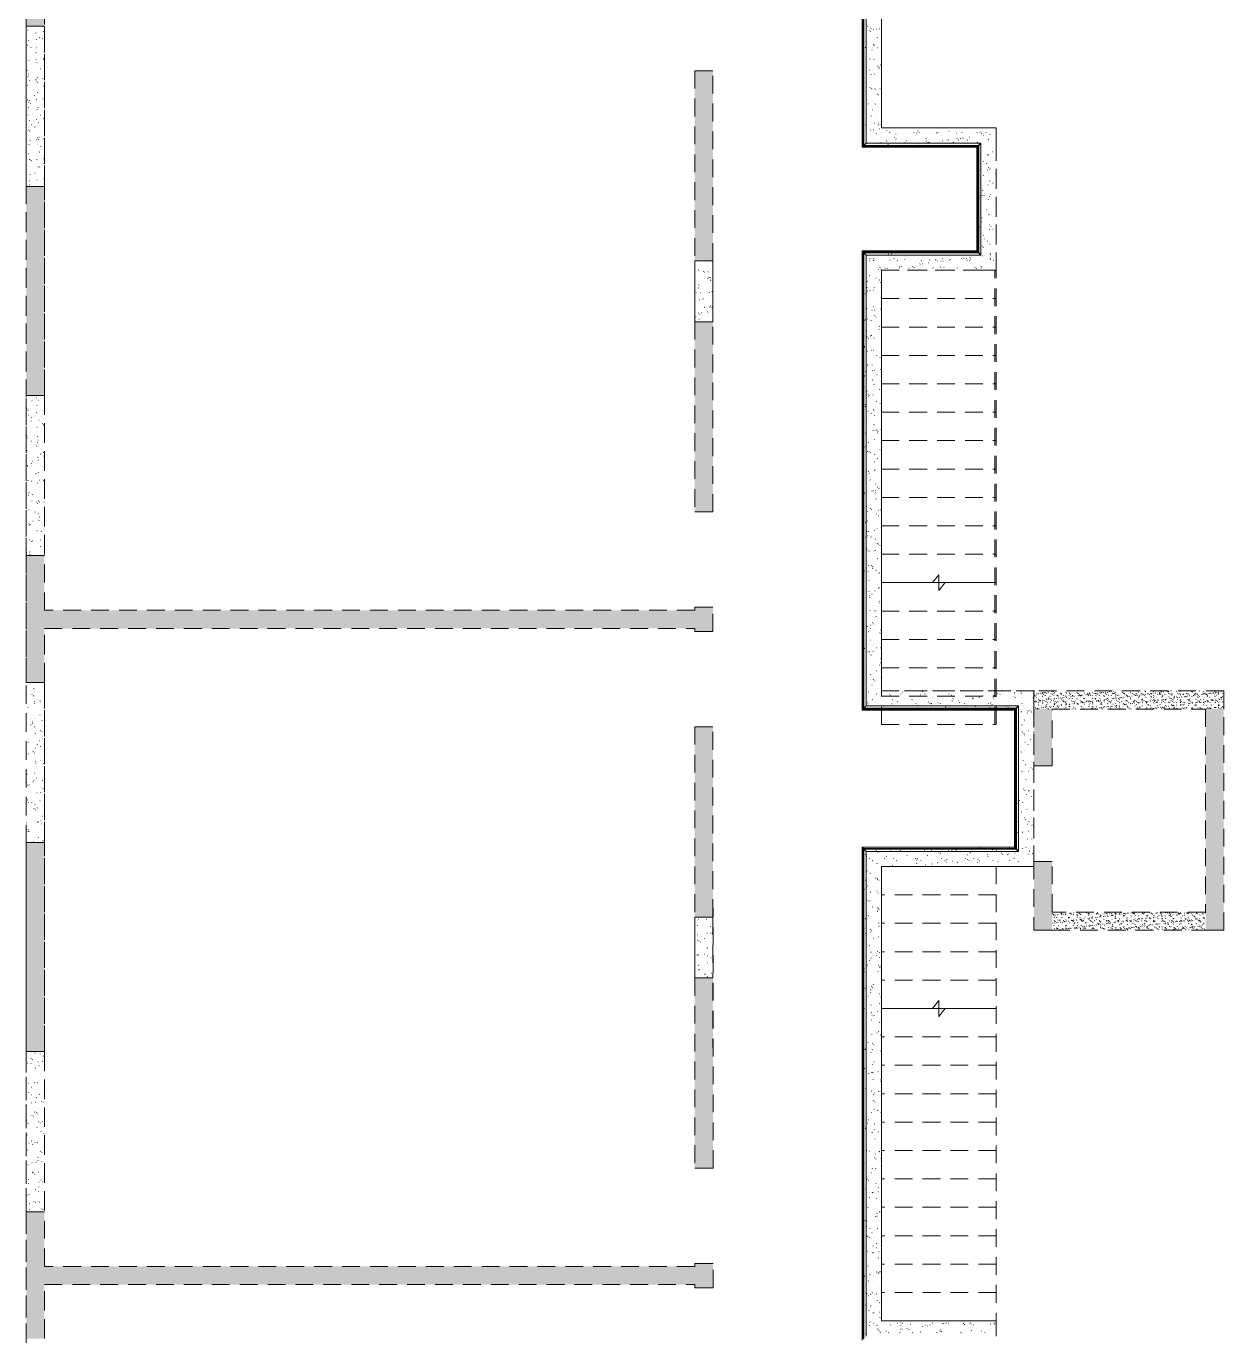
# Model space of a CAD drawing. Header units: metres. Extents: x 399 to 3028, y -427 to 863.
# Drawn here: x 589.57 to 601.38, y -406.39 to -393.47 of the extents above; entities that cross this region are included whole.
import ezdxf

# ---------------------------------------------------------------- set-up
doc = ezdxf.new("R2010")
doc.units = ezdxf.units.M
doc.linetypes.add('Caché', pattern=[0.265, 0.175, -0.09])
doc.linetypes.add('Projeté', pattern=[0.198437, 0.119063, -0.079375])
for name, color, linetype, lineweight in [('A-WALL', 113, 'Continuous', 18), ('A-WALL-PATT', 111, 'Continuous', 18), ('S-STRS', 31, 'Continuous', 18), ('S-STRS-MBND', 31, 'Projeté', 18)]:
    doc.layers.add(name, color=color, linetype=linetype, lineweight=lineweight)
pattern_1 = [(37.5, (117.709333, -43.356), (-0.0020069574, 0.055181266), [0.004, -0.04, 0.004, -0.045, -0.046]), (37.5, (117.709333, -43.356), (-0.0020069574, 0.055181266), [-0.092, 0.004, -0.043]), (7.5, (117.70933, -43.356), (0.0509497245, 0.080337573), [0.004, -0.02, 0.004, -0.035, -0.015]), (7.5, (117.70933, -43.356), (0.0509497245, 0.080337573), [-0.063, 0.004, -0.011]), (327.5, (117.674333, -43.356), (0.0890447396, 0.0001853188), [0.004, -0.011, 0.004, -0.048, -0.067]), (327.5, (117.674333, -43.356), (0.0890447396, 0.0001853188), [-0.066, 0.004, -0.063]), (317.5, (117.67433, -43.356), (0.085935203, 0.025693205), [0.004, -0.003, 0.004, -0.03, -0.039]), (317.5, (117.67433, -43.356), (0.085935203, 0.025693205), [-0.041, 0.004, -0.035])]
pattern_2 = [(37.5, (117.70933, -43.356), (-0.004214223, 0.14676253), [0.003, -0.112, 0.003, -0.126, -0.124]), (37.5, (117.70933, -43.356), (-0.004214223, 0.14676253), [-0.245, 0.003, -0.12]), (7.5, (117.70933, -43.356), (0.135030934, 0.215468436), [0.003, -0.059, 0.003, -0.101, -0.04]), (7.5, (117.70933, -43.356), (0.135030934, 0.215468436), [-0.167, 0.003, -0.037]), (327.5, (117.61533, -43.356), (0.23745264, 0.000494183), [0.003, -0.035, 0.003, -0.134, -0.179]), (327.5, (117.61533, -43.356), (0.23745264, 0.000494183), [-0.175, 0.003, -0.176]), (317.5, (117.61533, -43.356), (0.22924279, 0.06663139), [0.003, -0.016, 0.003, -0.087, -0.103]), (317.5, (117.61533, -43.356), (0.22924279, 0.06663139), [-0.109, 0.003, -0.1])]
pattern_3 = [(37.638, (122.44833, -43.356), (-0.004567696, 0.146751955), [0.003, -0.112, 0.003, -0.126, -0.123]), (37.638, (122.44833, -43.356), (-0.004567696, 0.146751955), [-0.245, 0.003, -0.12]), (7.537, (122.44833, -43.356), (0.1339004, 0.215424424), [0.003, -0.059, 0.003, -0.101, -0.04]), (7.537, (122.44833, -43.356), (0.1339004, 0.215424424), [-0.166, 0.003, -0.036]), (327.371, (122.35533, -43.356), (0.23661097, 0.00049876), [0.003, -0.035, 0.003, -0.133, -0.178]), (327.371, (122.35533, -43.356), (0.23661097, 0.00049876), [-0.175, 0.003, -0.175]), (317.358, (122.35533, -43.356), (0.227936024, 0.06741787), [0.003, -0.016, 0.003, -0.086, -0.103]), (317.358, (122.35533, -43.356), (0.227936024, 0.06741787), [-0.109, 0.003, -0.099])]

msp = doc.modelspace()

# ---------------------------------------------------------------- hatches: boundary and pattern name
at = {"layer": 'A-WALL'}
h = msp.add_hatch(dxfattribs=at)
h.set_pattern_fill('FP_29', color=94, style=0, pattern_type=2)
h.set_pattern_definition(pattern_3)
h.paths.add_polyline_path([(597.813, -394.6674), (597.813, -391.5082), (597.853, -391.5482), (597.853, -394.6274)])
at = {"layer": 'A-WALL', "linetype": 'Caché'}
h = msp.add_hatch(dxfattribs=at)
h.set_pattern_fill('FP_14', color=94, style=0, pattern_type=2)
h.set_pattern_definition(pattern_2)
h.paths.add_polyline_path([(598.003, -394.6274), (597.853, -394.6274), (597.853, -391.6982), (598.003, -391.6982), (598.003, -394.4774)])
h = msp.add_hatch(dxfattribs=at)
h.set_pattern_fill('FP_14', color=94, style=0, pattern_type=2)
h.set_pattern_definition(pattern_2)
h.paths.add_polyline_path([(589.753, -395.0541), (589.573, -395.0541), (589.573, -393.4741), (589.753, -393.4741)])
h = msp.add_hatch(dxfattribs=at)
h.set_pattern_fill('FP_14', color=94, style=0, pattern_type=2)
h.set_pattern_definition(pattern_2)
h.paths.add_polyline_path([(599.1349, -394.4774), (599.1349, -394.6274), (598.9849, -394.6274), (598.003, -394.6274), (598.003, -394.4774)])
at = {"layer": 'A-WALL'}
h = msp.add_hatch(dxfattribs=at)
h.set_pattern_fill('FP_27', color=94, style=0, pattern_type=2)
h.set_pattern_definition([(37.362, (117.70933, -46.849), (-0.004655543, 0.146165406), [0.003, -0.112, 0.003, -0.126, -0.124]), (37.362, (117.70933, -46.849), (-0.004655543, 0.146165406), [-0.245, 0.003, -0.12]), (7.463, (117.70933, -46.849), (0.135299935, 0.21438966), [0.003, -0.059, 0.003, -0.101, -0.04]), (7.463, (117.70933, -46.849), (0.135299935, 0.21438966), [-0.167, 0.003, -0.037]), (327.629, (117.61533, -46.849), (0.236915525, 0.0001842), [0.003, -0.035, 0.003, -0.134, -0.179]), (327.629, (117.61533, -46.849), (0.236915525, 0.0001842), [-0.175, 0.003, -0.175]), (317.642, (117.61533, -46.849), (0.22907695, 0.067199334), [0.003, -0.016, 0.003, -0.086, -0.103]), (317.642, (117.61533, -46.849), (0.22907695, 0.067199334), [-0.109, 0.003, -0.099])])
h.paths.add_polyline_path([(598.9449, -394.6674), (597.813, -394.6674), (597.853, -394.6274), (598.9849, -394.6274)])
h = msp.add_hatch(dxfattribs=at)
h.set_pattern_fill('FP_26', color=94, style=0, pattern_type=2)
h.set_pattern_definition([(37.638, (122.46033, -43.356), (-0.004567696, 0.146751955), [0.003, -0.112, 0.003, -0.126, -0.123]), (37.638, (122.46033, -43.356), (-0.004567696, 0.146751955), [-0.245, 0.003, -0.12]), (7.537, (122.46033, -43.356), (0.1339004, 0.215424424), [0.003, -0.059, 0.003, -0.101, -0.04]), (7.537, (122.46033, -43.356), (0.1339004, 0.215424424), [-0.166, 0.003, -0.036]), (327.371, (122.36633, -43.356), (0.23661097, 0.00049876), [0.003, -0.035, 0.003, -0.133, -0.178]), (327.371, (122.36633, -43.356), (0.23661097, 0.00049876), [-0.175, 0.003, -0.175]), (317.358, (122.36633, -43.356), (0.227936024, 0.06741787), [0.003, -0.016, 0.003, -0.086, -0.103]), (317.358, (122.36633, -43.356), (0.227936024, 0.06741787), [-0.109, 0.003, -0.099])])
h.paths.add_polyline_path([(598.9448, -395.6903), (598.9449, -394.6674), (598.9849, -394.6274), (598.9848, -395.7303)])
at = {"layer": 'A-WALL', "linetype": 'Caché'}
h = msp.add_hatch(dxfattribs=at)
h.set_pattern_fill('FP_14', color=94, style=0, pattern_type=2)
h.set_pattern_definition(pattern_2)
h.paths.add_polyline_path([(599.1348, -395.8804), (598.9848, -395.8803), (598.9848, -395.7303), (598.9849, -394.6274), (599.1349, -394.6274)])
at = {"layer": 'A-WALL'}
h = msp.add_hatch(dxfattribs=at)
h.set_pattern_fill('FP_28', color=94, style=0, pattern_type=2)
h.set_pattern_definition([(37.362, (117.70933, -46.829), (-0.004655543, 0.146165406), [0.003, -0.112, 0.003, -0.126, -0.124]), (37.362, (117.70933, -46.829), (-0.004655543, 0.146165406), [-0.245, 0.003, -0.12]), (7.463, (117.70933, -46.829), (0.135299935, 0.21438966), [0.003, -0.059, 0.003, -0.101, -0.04]), (7.463, (117.70933, -46.829), (0.135299935, 0.21438966), [-0.167, 0.003, -0.037]), (327.629, (117.61533, -46.829), (0.236915525, 0.0001842), [0.003, -0.035, 0.003, -0.134, -0.179]), (327.629, (117.61533, -46.829), (0.236915525, 0.0001842), [-0.175, 0.003, -0.175]), (317.642, (117.61533, -46.829), (0.22907695, 0.067199334), [0.003, -0.016, 0.003, -0.086, -0.103]), (317.642, (117.61533, -46.829), (0.22907695, 0.067199334), [-0.109, 0.003, -0.099])])
h.paths.add_polyline_path([(597.813, -395.6901), (598.9448, -395.6903), (598.9848, -395.7303), (597.853, -395.7302)])
h = msp.add_hatch(dxfattribs=at)
h.set_pattern_fill('FP_29', color=94, style=0, pattern_type=2)
h.set_pattern_definition(pattern_3)
h.paths.add_polyline_path([(597.8131, -400.216), (597.813, -395.6901), (597.853, -395.7302), (597.8531, -400.176)])
at = {"layer": 'A-WALL', "linetype": 'Caché'}
h = msp.add_hatch(dxfattribs=at)
h.set_pattern_fill('FP_14', color=94, style=0, pattern_type=2)
h.set_pattern_definition(pattern_2)
h.paths.add_polyline_path([(596.343, -396.3877), (596.163, -396.3877), (596.163, -395.7877), (596.343, -395.7877)])
h = msp.add_hatch(dxfattribs=at)
h.set_pattern_fill('FP_14', color=94, style=0, pattern_type=2)
h.set_pattern_definition(pattern_2)
h.paths.add_polyline_path([(597.853, -395.8802), (597.853, -395.7302), (598.9848, -395.7303), (598.9848, -395.8803), (598.003, -395.8802)])
h = msp.add_hatch(dxfattribs=at)
h.set_pattern_fill('FP_14', color=94, style=0, pattern_type=2)
h.set_pattern_definition(pattern_2)
h.paths.add_polyline_path([(598.0031, -400.176), (597.8531, -400.176), (597.853, -395.8802), (598.003, -395.8802), (598.0031, -400.026)])
h = msp.add_hatch(dxfattribs=at)
h.set_pattern_fill('FP_14', color=94, style=0, pattern_type=2)
h.set_pattern_definition(pattern_2)
h.paths.add_polyline_path([(589.7531, -398.6941), (589.5731, -398.6941), (589.573, -397.1141), (589.753, -397.1141)])
h = msp.add_hatch(dxfattribs=at)
h.set_pattern_fill('FP_14', color=94, style=0, pattern_type=2)
h.set_pattern_definition(pattern_2)
h.paths.add_polyline_path([(589.7531, -401.5231), (589.5731, -401.5231), (589.5731, -399.9431), (589.7531, -399.9431)])
h = msp.add_hatch(dxfattribs=at)
h.set_pattern_fill('FP_14', color=94, style=0, pattern_type=2)
h.set_pattern_definition(pattern_2)
h.paths.add_polyline_path([(599.5062, -400.026), (599.5062, -400.176), (599.3562, -400.176), (598.0031, -400.176), (598.0031, -400.026)])
at = {"layer": 'A-WALL'}
h = msp.add_hatch(dxfattribs=at)
h.set_pattern_fill('FP_30', color=94, style=0, pattern_type=2)
h.set_pattern_definition([(37.362, (117.70933, -46.904), (-0.004655543, 0.146165406), [0.003, -0.112, 0.003, -0.126, -0.124]), (37.362, (117.70933, -46.904), (-0.004655543, 0.146165406), [-0.245, 0.003, -0.12]), (7.463, (117.70933, -46.904), (0.135299935, 0.21438966), [0.003, -0.059, 0.003, -0.101, -0.04]), (7.463, (117.70933, -46.904), (0.135299935, 0.21438966), [-0.167, 0.003, -0.037]), (327.629, (117.61533, -46.904), (0.236915525, 0.0001842), [0.003, -0.035, 0.003, -0.134, -0.179]), (327.629, (117.61533, -46.904), (0.236915525, 0.0001842), [-0.175, 0.003, -0.175]), (317.642, (117.61533, -46.904), (0.22907695, 0.067199334), [0.003, -0.016, 0.003, -0.086, -0.103]), (317.642, (117.61533, -46.904), (0.22907695, 0.067199334), [-0.109, 0.003, -0.099])])
h.paths.add_polyline_path([(599.3162, -400.216), (597.8131, -400.216), (597.8531, -400.176), (599.3562, -400.176)])
h = msp.add_hatch(dxfattribs=at)
h.set_pattern_fill('FP_37', color=94, style=0, pattern_type=2)
h.set_pattern_definition([(37.638, (122.46333, -43.356), (-0.004567696, 0.146751955), [0.003, -0.112, 0.003, -0.126, -0.123]), (37.638, (122.46333, -43.356), (-0.004567696, 0.146751955), [-0.245, 0.003, -0.12]), (7.537, (122.46333, -43.356), (0.1339004, 0.215424424), [0.003, -0.059, 0.003, -0.101, -0.04]), (7.537, (122.46333, -43.356), (0.1339004, 0.215424424), [-0.166, 0.003, -0.036]), (327.371, (122.37033, -43.356), (0.23661097, 0.00049876), [0.003, -0.035, 0.003, -0.133, -0.178]), (327.371, (122.37033, -43.356), (0.23661097, 0.00049876), [-0.175, 0.003, -0.175]), (317.358, (122.37033, -43.356), (0.227936024, 0.06741787), [0.003, -0.016, 0.003, -0.086, -0.103]), (317.358, (122.37033, -43.356), (0.227936024, 0.06741787), [-0.109, 0.003, -0.099])])
h.paths.add_polyline_path([(599.3163, -401.5691), (599.3162, -400.216), (599.3562, -400.176), (599.3563, -401.6091)])
at = {"layer": 'A-WALL', "linetype": 'Caché'}
h = msp.add_hatch(dxfattribs=at)
h.set_pattern_fill('FP_14', color=94, style=0, pattern_type=2)
h.set_pattern_definition(pattern_2)
h.paths.add_polyline_path([(599.5063, -401.7591), (599.3563, -401.7591), (599.3563, -401.6091), (599.3562, -400.176), (599.5062, -400.176)])
at = {"layer": 'A-WALL'}
h = msp.add_hatch(dxfattribs=at)
h.set_pattern_fill('FP_31', color=94, style=0, pattern_type=2)
h.set_pattern_definition([(37.363, (117.71033, -46.89), (-0.004658094, 0.146165325), [0.003, -0.112, 0.003, -0.126, -0.124]), (37.363, (117.71033, -46.89), (-0.004658094, 0.146165325), [-0.245, 0.003, -0.12]), (7.463, (117.71033, -46.89), (0.135299935, 0.21438966), [0.003, -0.059, 0.003, -0.101, -0.04]), (7.463, (117.71033, -46.89), (0.135299935, 0.21438966), [-0.167, 0.003, -0.037]), (327.629, (117.61733, -46.89), (0.236915525, 0.0001842), [0.003, -0.035, 0.003, -0.134, -0.179]), (327.629, (117.61733, -46.89), (0.236915525, 0.0001842), [-0.175, 0.003, -0.175]), (317.642, (117.61733, -46.89), (0.22907695, 0.067199334), [0.003, -0.016, 0.003, -0.086, -0.103]), (317.642, (117.61733, -46.89), (0.22907695, 0.067199334), [-0.109, 0.003, -0.099])])
h.paths.add_polyline_path([(597.8131, -401.5696), (599.3163, -401.5691), (599.3563, -401.6091), (597.8531, -401.6096)])
h = msp.add_hatch(dxfattribs=at)
h.set_pattern_fill('FP_29', color=94, style=0, pattern_type=2)
h.set_pattern_definition(pattern_3)
h.paths.add_polyline_path([(597.8132, -406.4285), (597.8131, -401.5696), (597.8531, -401.6096), (597.8532, -406.3885)])
at = {"layer": 'A-WALL', "linetype": 'Caché'}
h = msp.add_hatch(dxfattribs=at)
h.set_pattern_fill('FP_14', color=94, style=0, pattern_type=2)
h.set_pattern_definition(pattern_2)
h.paths.add_polyline_path([(597.8531, -401.7596), (597.8531, -401.6096), (599.3563, -401.6091), (599.3563, -401.7591), (598.0031, -401.7596)])
h = msp.add_hatch(dxfattribs=at)
h.set_pattern_fill('FP_14', color=94, style=0, pattern_type=2)
h.set_pattern_definition(pattern_2)
h.paths.add_polyline_path([(598.0032, -406.3885), (597.8532, -406.3885), (597.8531, -401.7596), (598.0031, -401.7596), (598.0032, -406.2385)])
h = msp.add_hatch(dxfattribs=at)
h.set_pattern_fill('FP_14', color=94, style=0, pattern_type=2)
h.set_pattern_definition(pattern_2)
h.paths.add_polyline_path([(596.3431, -402.8573), (596.1631, -402.8573), (596.1631, -402.2573), (596.3431, -402.2573)])
h = msp.add_hatch(dxfattribs=at)
h.set_pattern_fill('FP_14', color=94, style=0, pattern_type=2)
h.set_pattern_definition(pattern_2)
h.paths.add_polyline_path([(589.7532, -405.1631), (589.5732, -405.1631), (589.5731, -403.5831), (589.7531, -403.5831)])
h = msp.add_hatch(dxfattribs=at)
h.set_pattern_fill('FP_14', color=94, style=0, pattern_type=2)
h.set_pattern_definition(pattern_2)
h.paths.add_polyline_path([(599.135, -406.2383), (599.135, -406.3883), (598.985, -406.3883), (598.0032, -406.3885), (598.0032, -406.2385)])
at = {"layer": 'A-WALL-PATT'}
h = msp.add_hatch(dxfattribs=at)
h.set_pattern_fill('FP_13', color=94, style=0, pattern_type=2)
h.set_pattern_definition(pattern_1)
h.paths.add_polyline_path([(596.1634, -418.609), (596.3434, -418.609), (596.3434, -419.1489), (596.1634, -419.1365)])
h.paths.add_polyline_path([(596.1633, -415.7945), (596.3433, -415.7945), (596.3433, -417.669), (596.1633, -417.669)])
h.paths.add_polyline_path([(596.1633, -413.3201), (596.3433, -413.3201), (596.3433, -415.1945), (596.1633, -415.1945)])
h.paths.add_polyline_path([(596.1633, -412.1401), (596.3433, -412.1401), (596.3433, -412.3801), (596.1633, -412.3801), (596.1633, -412.35), (596.1633, -412.17)])
h.paths.add_polyline_path([(596.1632, -409.3256), (596.3432, -409.3256), (596.3432, -411.2001), (596.1632, -411.2001)])
h.paths.add_polyline_path([(596.1632, -406.8511), (596.3432, -406.8511), (596.3432, -408.7256), (596.1632, -408.7256)])
h.paths.add_polyline_path([(596.1632, -405.6711), (596.3432, -405.6711), (596.3432, -405.9111), (596.1632, -405.9111), (596.1632, -405.881), (596.1632, -405.701)])
h.paths.add_polyline_path([(596.1631, -402.8573), (596.3431, -402.8573), (596.3432, -404.7311), (596.1632, -404.7311)])
h.paths.add_polyline_path([(596.1631, -400.3822), (596.3431, -400.3821), (596.3431, -402.2573), (596.1631, -402.2573)])
h.paths.add_polyline_path([(596.1631, -399.2022), (596.3431, -399.2021), (596.3431, -399.4421), (596.1631, -399.4422), (596.1631, -399.4121), (596.1631, -399.2321)])
h.paths.add_polyline_path([(596.163, -396.3877), (596.343, -396.3877), (596.3431, -398.2621), (596.1631, -398.2622)])
h.paths.add_polyline_path([(596.163, -393.9132), (596.343, -393.9132), (596.343, -395.7877), (596.163, -395.7877)])
h.paths.add_polyline_path([(596.163, -392.7332), (596.343, -392.7332), (596.343, -392.9732), (596.163, -392.9732), (596.163, -392.9431), (596.163, -392.7631)])
h.paths.add_polyline_path([(596.1629, -389.9194), (596.3429, -389.9194), (596.343, -391.7932), (596.163, -391.7932)])
h.paths.add_polyline_path([(596.1629, -387.4442), (596.3429, -387.4442), (596.3429, -389.3194), (596.1629, -389.3194)])
h.paths.add_polyline_path([(596.1629, -386.2942), (596.3429, -386.2942), (596.3429, -386.5042), (596.1629, -386.5042), (596.1629, -386.4742)])
h.paths.add_polyline_path([(596.1629, -384.2917), (596.3429, -384.2917), (596.3429, -385.6942), (596.1629, -385.6942)])
h.paths.add_polyline_path([(596.1628, -382.9341), (596.3428, -382.9267), (596.3428, -383.3517), (596.1628, -383.3517)])
h = msp.add_hatch(dxfattribs=at)
h.set_pattern_fill('FP_13', color=94, style=0, pattern_type=2)
h.set_pattern_definition(pattern_1)
h.paths.add_polyline_path([(589.7528, -383.7708), (589.5728, -383.7708), (589.5728, -383.2062), (589.7528, -383.1987)])
h.paths.add_polyline_path([(589.7529, -387.0052), (589.5729, -387.0052), (589.5729, -385.3508), (589.7529, -385.3508), (589.7529, -386.2943), (589.7529, -386.4743)])
h.paths.add_polyline_path([(589.7529, -390.6452), (589.5729, -390.6452), (589.5729, -388.5852), (589.7529, -388.5852)])
h.paths.add_polyline_path([(589.753, -393.4741), (589.573, -393.4741), (589.573, -392.2252), (589.753, -392.2252), (589.753, -392.7632), (589.753, -392.9432)])
h.paths.add_polyline_path([(589.753, -397.1141), (589.573, -397.1141), (589.573, -395.0541), (589.753, -395.0541)])
h.paths.add_polyline_path([(589.7531, -399.9431), (589.5731, -399.9431), (589.5731, -398.6941), (589.7531, -398.6941), (589.7531, -399.2322), (589.7531, -399.4122)])
h.paths.add_polyline_path([(589.7531, -403.5831), (589.5731, -403.5831), (589.5731, -401.5231), (589.7531, -401.5231)])
h.paths.add_polyline_path([(589.7532, -406.412), (589.5732, -406.412), (589.5732, -405.1631), (589.7532, -405.1631), (589.7532, -405.7011), (589.7532, -405.8811)])
h.paths.add_polyline_path([(589.7532, -410.052), (589.5732, -410.052), (589.5732, -407.992), (589.7532, -407.992)])
h.paths.add_polyline_path([(589.7533, -412.881), (589.5733, -412.881), (589.5733, -411.632), (589.7533, -411.632), (589.7533, -412.1701), (589.7533, -412.3501)])
h.paths.add_polyline_path([(589.7533, -416.521), (589.5733, -416.521), (589.5733, -414.461), (589.7533, -414.461)])
h.paths.add_polyline_path([(589.7534, -418.8738), (589.5734, -418.8614), (589.5734, -418.101), (589.7534, -418.101), (589.7534, -418.6934)])
h = msp.add_hatch(dxfattribs=at)
h.set_pattern_fill('FP_13', color=94, style=0, pattern_type=2)
h.set_pattern_definition(pattern_1)
h.paths.add_polyline_path([(596.1631, -399.2321), (596.1631, -399.4121), (589.7531, -399.4122), (589.7531, -399.2322)])
h = msp.add_hatch(dxfattribs=at)
h.set_pattern_fill('FP_13', color=94, style=0, pattern_type=2)
h.set_pattern_definition(pattern_1)
h.paths.add_polyline_path([(599.5062, -400.206), (599.5062, -400.026), (601.3785, -400.026), (601.3785, -400.206), (601.1985, -400.206), (599.6862, -400.206)])
h = msp.add_hatch(dxfattribs=at)
h.set_pattern_fill('FP_13', color=94, style=0, pattern_type=2)
h.set_pattern_definition(pattern_1)
h.paths.add_polyline_path([(599.6862, -400.7677), (599.5062, -400.7677), (599.5062, -400.206), (599.6862, -400.206)])
h.paths.add_polyline_path([(599.6864, -402.3877), (599.5064, -402.3877), (599.5063, -401.7077), (599.6863, -401.7077), (599.6864, -402.2077)])
h = msp.add_hatch(dxfattribs=at)
h.set_pattern_fill('FP_13', color=94, style=0, pattern_type=2)
h.set_pattern_definition(pattern_1)
h.paths.add_polyline_path([(601.1985, -400.206), (601.3785, -400.206), (601.3785, -402.3877), (601.1985, -402.3877), (601.1985, -402.2077)])
h = msp.add_hatch(dxfattribs=at)
h.set_pattern_fill('FP_13', color=94, style=0, pattern_type=2)
h.set_pattern_definition(pattern_1)
h.paths.add_polyline_path([(601.1985, -402.2077), (601.1985, -402.3877), (599.6864, -402.3877), (599.6864, -402.2077)])
h = msp.add_hatch(dxfattribs=at)
h.set_pattern_fill('FP_13', color=94, style=0, pattern_type=2)
h.set_pattern_definition(pattern_1)
h.paths.add_polyline_path([(589.7532, -405.8811), (589.7532, -405.7011), (596.1632, -405.701), (596.1632, -405.881)])

# ---------------------------------------------------------------- linework, layer by layer
at = {"layer": 'A-WALL', "color": 94, "linetype": 'Caché'}
for p, q in [((589.5728, -383.2062), (589.5734, -418.8614)), ((597.853, -391.6982), (597.853, -394.6274)), ((597.853, -394.6274), (597.853, -391.6982)), ((598.003, -394.4774), (598.003, -391.6982)), ((598.003, -391.6982), (598.003, -394.4774)), ((589.573, -392.2252), (589.573, -393.4741)), ((589.7531, -399.2322), (589.753, -392.9432)), ((589.573, -393.4741), (589.753, -393.4741)), ((589.573, -393.4741), (589.753, -393.4741)), ((589.573, -395.0541), (589.573, -393.4741)), ((589.573, -393.4741), (589.573, -393.4741)), ((589.753, -393.4741), (589.753, -395.0541)), ((596.163, -393.9132), (596.163, -395.7877)), ((596.343, -393.9132), (596.163, -393.9132)), ((596.163, -393.9132), (596.163, -393.9132)), ((596.163, -393.9132), (596.1631, -398.2622)), ((596.163, -393.9132), (596.343, -393.9132)), ((596.343, -395.7877), (596.343, -393.9132)), ((596.3431, -398.2621), (596.343, -393.9132)), ((596.343, -393.9132), (596.343, -393.9132)), ((599.1349, -394.4774), (598.003, -394.4774)), ((598.003, -394.4774), (598.003, -394.4774)), ((598.003, -394.4774), (599.1349, -394.4774)), ((599.1349, -394.4774), (599.1349, -394.4774)), ((599.1349, -394.4774), (599.1349, -394.6274)), ((599.1349, -394.6274), (599.1349, -394.4774)), ((597.853, -394.6274), (597.853, -394.6274)), ((597.853, -394.6274), (597.853, -394.6274)), ((598.003, -394.6274), (597.853, -394.6274)), ((597.853, -394.6274), (598.003, -394.6274)), ((598.003, -394.6274), (598.9849, -394.6274)), ((598.9849, -394.6274), (598.003, -394.6274)), ((598.9849, -394.6274), (598.9848, -395.7303)), ((598.9848, -395.7303), (598.9849, -394.6274)), ((598.9849, -394.6274), (598.9849, -394.6274)), ((598.9849, -394.6274), (598.9849, -394.6274)), ((599.1348, -395.8804), (599.1349, -394.6274)), ((599.1349, -394.6274), (599.1348, -395.8804)), ((589.753, -395.0541), (589.573, -395.0541)), ((589.573, -395.0541), (589.573, -397.1141)), ((589.573, -395.0541), (589.753, -395.0541)), ((589.573, -395.0541), (589.573, -395.0541)), ((589.753, -397.1141), (589.753, -395.0541)), ((589.753, -395.0541), (589.753, -395.0541)), ((596.163, -395.7877), (596.343, -395.7877)), ((596.163, -395.7877), (596.163, -395.7877)), ((596.163, -396.3877), (596.163, -395.7877)), ((596.163, -395.7877), (596.343, -395.7877)), ((596.343, -395.7877), (596.343, -395.7877)), ((596.343, -395.7877), (596.343, -396.3877)), ((598.9848, -395.7303), (597.853, -395.7302)), ((597.853, -395.7302), (597.853, -395.7302)), ((597.853, -395.7302), (597.853, -395.7302)), ((597.853, -395.7302), (598.9848, -395.7303)), ((597.853, -395.8802), (597.853, -395.7302)), ((597.853, -395.7302), (597.853, -395.8802)), ((598.9848, -395.7303), (598.9848, -395.7303)), ((598.9848, -395.7303), (598.9848, -395.7303)), ((597.853, -395.8802), (597.8531, -400.176)), ((597.8531, -400.176), (597.853, -395.8802)), ((598.003, -395.8802), (598.9848, -395.8803)), ((598.9848, -395.8803), (598.003, -395.8802)), ((598.0031, -400.026), (598.003, -395.8802)), ((598.003, -395.8802), (598.003, -395.8802)), ((598.003, -395.8802), (598.0031, -400.026)), ((599.1348, -395.8804), (598.9848, -395.8803)), ((598.9848, -395.8803), (599.1348, -395.8804)), ((599.1348, -395.8804), (599.1348, -395.8804)), ((596.163, -396.3877), (596.1631, -398.2622)), ((596.343, -396.3877), (596.163, -396.3877)), ((596.163, -396.3877), (596.163, -396.3877)), ((596.163, -396.3877), (596.343, -396.3877)), ((596.3431, -398.2621), (596.343, -396.3877)), ((596.343, -396.3877), (596.343, -396.3877)), ((589.573, -397.1141), (589.753, -397.1141)), ((589.573, -397.1141), (589.753, -397.1141)), ((589.5731, -398.6941), (589.573, -397.1141)), ((589.573, -397.1141), (589.573, -397.1141)), ((589.753, -397.1141), (589.753, -397.1141)), ((589.753, -397.1141), (589.7531, -398.6941)), ((596.1631, -398.2622), (596.3431, -398.2621)), ((596.3431, -398.2621), (596.1631, -398.2622)), ((596.1631, -398.2622), (596.1631, -398.2622)), ((596.3431, -398.2621), (596.3431, -398.2621)), ((589.7531, -398.6941), (589.5731, -398.6941)), ((589.5731, -398.6941), (589.5731, -399.9431)), ((589.5731, -398.6941), (589.7531, -398.6941)), ((589.5731, -398.6941), (589.5731, -398.6941)), ((589.7531, -399.2322), (589.7531, -398.6941)), ((589.7531, -398.6941), (589.7531, -398.6941)), ((596.3431, -399.2021), (596.1631, -399.2022)), ((596.1631, -399.2022), (596.3431, -399.2021)), ((596.1631, -399.2022), (596.1631, -399.2321)), ((596.1631, -399.2022), (596.1631, -399.2022)), ((596.1631, -399.2022), (596.1631, -399.2321)), ((596.3431, -399.4421), (596.3431, -399.2021)), ((596.3431, -399.4421), (596.3431, -399.2021)), ((596.3431, -399.2021), (596.3431, -399.2021)), ((596.1631, -399.2321), (589.7531, -399.2322)), ((596.1631, -399.2321), (589.7531, -399.2322)), ((589.7531, -399.2322), (589.7531, -399.2322)), ((596.1631, -399.2321), (596.1631, -399.2321)), ((589.7531, -399.4122), (596.1631, -399.4121)), ((589.7531, -399.4122), (596.1631, -399.4121)), ((589.7531, -399.9431), (589.7531, -399.4122)), ((589.7532, -405.7011), (589.7531, -399.4122)), ((589.7531, -399.4122), (589.7531, -399.4122)), ((596.1631, -399.4121), (596.1631, -399.4422)), ((596.1631, -399.4121), (596.1631, -399.4422)), ((596.1631, -399.4121), (596.1631, -399.4121)), ((596.1631, -399.4422), (596.3431, -399.4421)), ((596.3431, -399.4421), (596.1631, -399.4422)), ((596.1631, -399.4422), (596.1631, -399.4422)), ((596.3431, -399.4421), (596.3431, -399.4421)), ((589.5731, -399.9431), (589.7531, -399.9431)), ((589.5731, -399.9431), (589.7531, -399.9431)), ((589.5731, -401.5231), (589.5731, -399.9431)), ((589.5731, -399.9431), (589.5731, -399.9431)), ((589.7531, -399.9431), (589.7531, -399.9431)), ((589.7531, -399.9431), (589.7531, -401.5231)), ((599.5062, -400.026), (598.0031, -400.026)), ((598.0031, -400.026), (598.0031, -400.026)), ((598.0031, -400.026), (599.5062, -400.026)), ((601.3785, -400.026), (599.5062, -400.026)), ((599.5062, -400.026), (599.5062, -400.206)), ((599.5062, -400.206), (599.5062, -400.026)), ((599.5062, -400.026), (599.5062, -400.026)), ((601.3785, -400.026), (599.5062, -400.026)), ((599.5062, -400.026), (599.5062, -400.026)), ((599.5062, -400.026), (599.5062, -400.176)), ((599.5062, -400.176), (599.5062, -400.026)), ((601.3785, -400.206), (601.3785, -400.026)), ((601.3785, -400.026), (601.3785, -400.206)), ((601.3785, -400.026), (601.3785, -400.026)), ((597.8531, -400.176), (597.8531, -400.176)), ((597.8531, -400.176), (597.8531, -400.176)), ((598.0031, -400.176), (597.8531, -400.176)), ((597.8531, -400.176), (598.0031, -400.176)), ((598.0031, -400.176), (599.3562, -400.176)), ((599.3562, -400.176), (598.0031, -400.176)), ((599.3562, -400.176), (599.3563, -401.6091)), ((599.3563, -401.6091), (599.3562, -400.176)), ((599.3562, -400.176), (599.3562, -400.176)), ((599.3562, -400.176), (599.3562, -400.176)), ((599.5063, -401.7591), (599.5062, -400.176)), ((599.5062, -400.176), (599.5063, -401.7591)), ((599.5062, -400.206), (599.5062, -400.7677)), ((599.5062, -400.206), (599.5062, -400.7677)), ((599.6862, -400.206), (601.1985, -400.206)), ((599.6862, -400.206), (601.1985, -400.206)), ((599.6862, -400.7677), (599.6862, -400.206)), ((599.6862, -400.7677), (599.6862, -400.206)), ((599.6862, -400.206), (599.6862, -400.206)), ((601.1985, -400.206), (601.1985, -402.2077)), ((601.1985, -400.206), (601.1985, -402.2077)), ((601.1985, -400.206), (601.1985, -400.206)), ((601.3785, -402.3877), (601.3785, -400.206)), ((601.3785, -402.3877), (601.3785, -400.206)), ((596.3431, -400.3821), (596.1631, -400.3822)), ((596.1631, -400.3822), (596.3431, -400.3821)), ((596.1631, -400.3822), (596.1631, -402.2573)), ((596.1631, -400.3822), (596.1631, -400.3822)), ((596.1631, -400.3822), (596.1632, -404.7311)), ((596.3431, -402.2573), (596.3431, -400.3821)), ((596.3432, -404.7311), (596.3431, -400.3821)), ((596.3431, -400.3821), (596.3431, -400.3821)), ((599.5062, -400.7677), (599.6862, -400.7677)), ((599.6862, -400.7677), (599.5062, -400.7677)), ((599.5062, -400.7677), (599.5062, -400.7677)), ((599.6862, -400.7677), (599.6862, -400.7677)), ((589.7531, -401.5231), (589.5731, -401.5231)), ((589.5731, -401.5231), (589.5731, -403.5831)), ((589.5731, -401.5231), (589.7531, -401.5231)), ((589.5731, -401.5231), (589.5731, -401.5231)), ((589.7531, -403.5831), (589.7531, -401.5231)), ((589.7531, -401.5231), (589.7531, -401.5231)), ((599.3563, -401.6091), (597.8531, -401.6096)), ((597.8531, -401.6096), (599.3563, -401.6091)), ((597.8531, -401.6096), (597.8531, -401.6096)), ((597.8531, -401.6096), (597.8531, -401.6096)), ((597.8531, -401.7596), (597.8531, -401.6096)), ((597.8531, -401.6096), (597.8531, -401.7596)), ((599.3563, -401.6091), (599.3563, -401.6091)), ((599.3563, -401.6091), (599.3563, -401.6091)), ((597.8531, -401.7596), (597.8532, -406.3885)), ((597.8532, -406.3885), (597.8531, -401.7596)), ((598.0031, -401.7596), (599.3563, -401.7591)), ((599.3563, -401.7591), (598.0031, -401.7596)), ((598.0032, -406.2385), (598.0031, -401.7596)), ((598.0031, -401.7596), (598.0031, -401.7596)), ((598.0031, -401.7596), (598.0032, -406.2385)), ((599.5063, -401.7591), (599.3563, -401.7591)), ((599.3563, -401.7591), (599.5063, -401.7591)), ((599.6863, -401.7077), (599.5063, -401.7077)), ((599.5063, -401.7077), (599.5064, -402.3877)), ((599.5063, -401.7077), (599.6863, -401.7077)), ((599.5063, -401.7077), (599.5063, -401.7077)), ((599.5063, -401.7077), (599.5064, -402.3877)), ((599.5063, -401.7591), (599.5063, -401.7591)), ((599.6864, -402.2077), (599.6863, -401.7077)), ((599.6864, -402.2077), (599.6863, -401.7077)), ((599.6863, -401.7077), (599.6863, -401.7077)), ((596.1631, -402.2573), (596.3431, -402.2573)), ((596.1631, -402.2573), (596.1631, -402.2573)), ((596.1631, -402.8573), (596.1631, -402.2573)), ((596.1631, -402.2573), (596.3431, -402.2573)), ((596.3431, -402.2573), (596.3431, -402.2573)), ((596.3431, -402.2573), (596.3431, -402.8573)), ((601.1985, -402.2077), (599.6864, -402.2077)), ((601.1985, -402.2077), (599.6864, -402.2077)), ((599.6864, -402.2077), (599.6864, -402.2077)), ((601.1985, -402.2077), (601.1985, -402.2077)), ((599.5064, -402.3877), (599.6864, -402.3877)), ((599.6864, -402.3877), (599.5064, -402.3877)), ((599.5064, -402.3877), (599.5064, -402.3877)), ((599.6864, -402.3877), (601.1985, -402.3877)), ((599.6864, -402.3877), (601.1985, -402.3877)), ((601.1985, -402.3877), (601.3785, -402.3877)), ((601.3785, -402.3877), (601.1985, -402.3877)), ((601.3785, -402.3877), (601.3785, -402.3877)), ((596.1631, -402.8573), (596.1632, -404.7311)), ((596.3431, -402.8573), (596.1631, -402.8573)), ((596.1631, -402.8573), (596.1631, -402.8573)), ((596.1631, -402.8573), (596.3431, -402.8573)), ((596.3432, -404.7311), (596.3431, -402.8573)), ((596.3431, -402.8573), (596.3431, -402.8573)), ((589.5731, -403.5831), (589.7531, -403.5831)), ((589.5731, -403.5831), (589.7531, -403.5831)), ((589.5732, -405.1631), (589.5731, -403.5831)), ((589.5731, -403.5831), (589.5731, -403.5831)), ((589.7531, -403.5831), (589.7531, -403.5831)), ((589.7531, -403.5831), (589.7532, -405.1631)), ((596.1632, -404.7311), (596.3432, -404.7311)), ((596.1632, -404.7311), (596.1632, -404.7311)), ((596.3432, -404.7311), (596.1632, -404.7311)), ((596.3432, -404.7311), (596.3432, -404.7311)), ((589.7532, -405.1631), (589.5732, -405.1631)), ((589.5732, -405.1631), (589.5732, -406.412)), ((589.5732, -405.1631), (589.7532, -405.1631)), ((589.5732, -405.1631), (589.5732, -405.1631)), ((589.7532, -405.7011), (589.7532, -405.1631)), ((589.7532, -405.1631), (589.7532, -405.1631)), ((596.1632, -405.6711), (596.1632, -405.701)), ((596.3432, -405.6711), (596.1632, -405.6711)), ((596.1632, -405.6711), (596.1632, -405.6711)), ((596.1632, -405.6711), (596.1632, -405.701)), ((596.1632, -405.6711), (596.3432, -405.6711)), ((596.3432, -405.9111), (596.3432, -405.6711)), ((596.3432, -405.9111), (596.3432, -405.6711)), ((596.3432, -405.6711), (596.3432, -405.6711)), ((596.1632, -405.701), (589.7532, -405.7011)), ((596.1632, -405.701), (589.7532, -405.7011)), ((589.7532, -405.7011), (589.7532, -405.7011)), ((596.1632, -405.701), (596.1632, -405.701)), ((589.7532, -405.8811), (596.1632, -405.881)), ((589.7532, -405.8811), (596.1632, -405.881)), ((589.7532, -406.412), (589.7532, -405.8811)), ((589.7533, -412.1701), (589.7532, -405.8811)), ((589.7532, -405.8811), (589.7532, -405.8811)), ((596.1632, -405.881), (596.1632, -405.9111)), ((596.1632, -405.881), (596.1632, -405.9111)), ((596.1632, -405.881), (596.1632, -405.881)), ((596.1632, -405.9111), (596.3432, -405.9111)), ((596.1632, -405.9111), (596.1632, -405.9111)), ((596.3432, -405.9111), (596.1632, -405.9111)), ((596.3432, -405.9111), (596.3432, -405.9111)), ((599.135, -406.2383), (598.0032, -406.2385)), ((598.0032, -406.2385), (599.135, -406.2383)), ((598.0032, -406.2385), (598.0032, -406.2385)), ((599.135, -406.2383), (599.135, -406.2383)), ((599.135, -406.2383), (599.135, -406.3883)), ((599.135, -406.3883), (599.135, -406.2383))]:
    msp.add_line(p, q, dxfattribs=at)
at = {"layer": 'A-WALL'}
for p, q in [((597.813, -391.5082), (597.813, -394.6674)), ((597.813, -391.5082), (597.813, -394.6674)), ((597.823, -391.5182), (597.823, -394.6574)), ((597.8242, -391.5195), (597.8243, -394.6562)), ((597.8305, -391.5257), (597.8305, -394.6499)), ((597.8305, -391.5257), (597.8305, -394.6499)), ((597.853, -394.6274), (597.853, -391.5482)), ((597.853, -391.5482), (597.853, -394.6274)), ((597.813, -394.6674), (597.853, -394.6274)), ((597.853, -394.6274), (597.813, -394.6674)), ((597.823, -394.6574), (597.813, -394.6674)), ((597.813, -394.6674), (597.823, -394.6574)), ((597.813, -394.6674), (597.813, -394.6674)), ((597.813, -394.6674), (598.9449, -394.6674)), ((597.813, -394.6674), (598.9449, -394.6674)), ((597.813, -394.6674), (597.813, -394.6674)), ((597.8243, -394.6562), (597.823, -394.6574)), ((597.823, -394.6574), (597.8243, -394.6562)), ((597.823, -394.6574), (598.9549, -394.6574)), ((597.8305, -394.6499), (597.8243, -394.6562)), ((597.8243, -394.6562), (597.8305, -394.6499)), ((597.8243, -394.6562), (598.9562, -394.6562)), ((597.853, -394.6274), (597.8305, -394.6499)), ((597.8305, -394.6499), (597.853, -394.6274)), ((597.8305, -394.6499), (597.8305, -394.6499)), ((597.8305, -394.6499), (598.9624, -394.6499)), ((597.8305, -394.6499), (598.9624, -394.6499)), ((597.8305, -394.6499), (597.8305, -394.6499)), ((597.853, -394.6274), (597.853, -394.6274)), ((598.9849, -394.6274), (597.853, -394.6274)), ((597.853, -394.6274), (598.9849, -394.6274)), ((597.853, -394.6274), (597.853, -394.6274)), ((598.9449, -394.6674), (598.9448, -395.6903)), ((598.9449, -394.6674), (598.9448, -395.6903)), ((598.9449, -394.6674), (598.9849, -394.6274)), ((598.9849, -394.6274), (598.9449, -394.6674)), ((598.9549, -394.6574), (598.9449, -394.6674)), ((598.9449, -394.6674), (598.9549, -394.6574)), ((598.9449, -394.6674), (598.9449, -394.6674)), ((598.9449, -394.6674), (598.9449, -394.6674)), ((598.9549, -394.6574), (598.9548, -395.7003)), ((598.9562, -394.6562), (598.9549, -394.6574)), ((598.9549, -394.6574), (598.9562, -394.6562)), ((598.9562, -394.6562), (598.9561, -395.7016)), ((598.9624, -394.6499), (598.9562, -394.6562)), ((598.9562, -394.6562), (598.9624, -394.6499)), ((598.9624, -394.6499), (598.9623, -395.7078)), ((598.9624, -394.6499), (598.9623, -395.7078)), ((598.9849, -394.6274), (598.9624, -394.6499)), ((598.9624, -394.6499), (598.9849, -394.6274)), ((598.9624, -394.6499), (598.9624, -394.6499)), ((598.9624, -394.6499), (598.9624, -394.6499)), ((598.9848, -395.7303), (598.9849, -394.6274)), ((598.9849, -394.6274), (598.9848, -395.7303)), ((598.9849, -394.6274), (598.9849, -394.6274)), ((598.9849, -394.6274), (598.9849, -394.6274)), ((597.853, -395.7302), (597.813, -395.6901)), ((597.813, -395.6901), (597.813, -395.6901)), ((597.813, -395.6901), (597.823, -395.7002)), ((598.9448, -395.6903), (597.813, -395.6901)), ((598.9448, -395.6903), (597.813, -395.6901)), ((597.823, -395.7002), (597.813, -395.6901)), ((597.813, -395.6901), (597.813, -395.6901)), ((597.813, -395.6901), (597.853, -395.7302)), ((597.813, -395.6901), (597.8131, -400.216)), ((597.813, -395.6901), (597.8131, -400.216)), ((597.823, -395.7002), (597.8243, -395.7014)), ((598.9548, -395.7003), (597.823, -395.7002)), ((597.8243, -395.7014), (597.823, -395.7002)), ((597.823, -395.7002), (597.8231, -400.206)), ((597.8243, -395.7014), (597.8305, -395.7077)), ((598.9561, -395.7016), (597.8243, -395.7014)), ((597.8305, -395.7077), (597.8243, -395.7014)), ((597.8243, -395.7014), (597.8243, -400.2047)), ((597.8305, -395.7077), (597.8305, -395.7077)), ((597.8305, -395.7077), (597.853, -395.7302)), ((598.9623, -395.7078), (597.8305, -395.7077)), ((598.9623, -395.7078), (597.8305, -395.7077)), ((597.853, -395.7302), (597.8305, -395.7077)), ((597.8305, -395.7077), (597.8305, -395.7077)), ((597.8305, -395.7077), (597.8306, -400.1985)), ((597.8305, -395.7077), (597.8306, -400.1985)), ((598.9848, -395.7303), (598.9448, -395.6903)), ((598.9448, -395.6903), (598.9448, -395.6903)), ((598.9448, -395.6903), (598.9548, -395.7003)), ((598.9548, -395.7003), (598.9448, -395.6903)), ((598.9448, -395.6903), (598.9448, -395.6903)), ((598.9448, -395.6903), (598.9848, -395.7303)), ((598.9548, -395.7003), (598.9561, -395.7016)), ((598.9561, -395.7016), (598.9548, -395.7003)), ((598.9561, -395.7016), (598.9623, -395.7078)), ((598.9623, -395.7078), (598.9561, -395.7016)), ((598.9623, -395.7078), (598.9623, -395.7078)), ((598.9623, -395.7078), (598.9848, -395.7303)), ((598.9848, -395.7303), (598.9623, -395.7078)), ((598.9623, -395.7078), (598.9623, -395.7078)), ((597.853, -395.7302), (597.853, -395.7302)), ((597.853, -395.7302), (598.9848, -395.7303)), ((598.9848, -395.7303), (597.853, -395.7302)), ((597.853, -395.7302), (597.853, -395.7302)), ((597.8531, -400.176), (597.853, -395.7302)), ((597.853, -395.7302), (597.8531, -400.176)), ((598.9848, -395.7303), (598.9848, -395.7303)), ((598.9848, -395.7303), (598.9848, -395.7303)), ((597.8531, -400.176), (597.8131, -400.216)), ((597.8131, -400.216), (597.8531, -400.176)), ((597.8131, -400.216), (597.8231, -400.206)), ((597.8231, -400.206), (597.8131, -400.216)), ((597.8131, -400.216), (597.8131, -400.216)), ((597.8131, -400.216), (597.8131, -400.216)), ((597.8131, -400.216), (599.3162, -400.216)), ((597.8131, -400.216), (599.3162, -400.216)), ((597.8231, -400.206), (597.8243, -400.2047)), ((597.8243, -400.2047), (597.8231, -400.206)), ((597.8231, -400.206), (599.3262, -400.206)), ((597.8243, -400.2047), (597.8306, -400.1985)), ((597.8306, -400.1985), (597.8243, -400.2047)), ((597.8243, -400.2047), (599.3275, -400.2047)), ((597.8306, -400.1985), (597.8531, -400.176)), ((597.8531, -400.176), (597.8306, -400.1985)), ((597.8306, -400.1985), (597.8306, -400.1985)), ((597.8306, -400.1985), (597.8306, -400.1985)), ((597.8306, -400.1985), (599.3337, -400.1985)), ((597.8306, -400.1985), (599.3337, -400.1985)), ((597.8531, -400.176), (597.8531, -400.176)), ((597.8531, -400.176), (597.8531, -400.176)), ((599.3562, -400.176), (597.8531, -400.176)), ((597.8531, -400.176), (599.3562, -400.176)), ((599.3562, -400.176), (599.3162, -400.216)), ((599.3162, -400.216), (599.3562, -400.176)), ((599.3162, -400.216), (599.3262, -400.206)), ((599.3262, -400.206), (599.3162, -400.216)), ((599.3162, -400.216), (599.3162, -400.216)), ((599.3162, -400.216), (599.3162, -400.216)), ((599.3162, -400.216), (599.3163, -401.5691)), ((599.3162, -400.216), (599.3163, -401.5691)), ((599.3262, -400.206), (599.3275, -400.2047)), ((599.3275, -400.2047), (599.3262, -400.206)), ((599.3262, -400.206), (599.3263, -401.5791)), ((599.3275, -400.2047), (599.3337, -400.1985)), ((599.3337, -400.1985), (599.3275, -400.2047)), ((599.3275, -400.2047), (599.3276, -401.5804)), ((599.3337, -400.1985), (599.3562, -400.176)), ((599.3562, -400.176), (599.3337, -400.1985)), ((599.3337, -400.1985), (599.3337, -400.1985)), ((599.3337, -400.1985), (599.3337, -400.1985)), ((599.3337, -400.1985), (599.3338, -401.5866)), ((599.3337, -400.1985), (599.3338, -401.5866)), ((599.3562, -400.176), (599.3562, -400.176)), ((599.3562, -400.176), (599.3562, -400.176)), ((599.3563, -401.6091), (599.3562, -400.176)), ((599.3562, -400.176), (599.3563, -401.6091)), ((599.3163, -401.5691), (597.8131, -401.5696)), ((599.3163, -401.5691), (597.8131, -401.5696)), ((597.8231, -401.5796), (597.8131, -401.5696)), ((597.8131, -401.5696), (597.8131, -401.5696)), ((597.8131, -401.5696), (597.8531, -401.6096)), ((597.8131, -401.5696), (597.8132, -406.4285)), ((597.8131, -401.5696), (597.8132, -406.4285)), ((597.8531, -401.6096), (597.8131, -401.5696)), ((597.8131, -401.5696), (597.8131, -401.5696)), ((597.8131, -401.5696), (597.8231, -401.5796)), ((599.3263, -401.5791), (597.8231, -401.5796)), ((597.8244, -401.5809), (597.8231, -401.5796)), ((597.8231, -401.5796), (597.8232, -406.4185)), ((597.8231, -401.5796), (597.8244, -401.5809)), ((599.3276, -401.5804), (597.8244, -401.5809)), ((597.8306, -401.5871), (597.8244, -401.5809)), ((597.8244, -401.5809), (597.8244, -406.4173)), ((597.8244, -401.5809), (597.8306, -401.5871)), ((599.3338, -401.5866), (597.8306, -401.5871)), ((599.3338, -401.5866), (597.8306, -401.5871)), ((597.8531, -401.6096), (597.8306, -401.5871)), ((597.8306, -401.5871), (597.8306, -401.5871)), ((597.8306, -401.5871), (597.8307, -406.411)), ((597.8306, -401.5871), (597.8307, -406.411)), ((597.8306, -401.5871), (597.8306, -401.5871)), ((597.8306, -401.5871), (597.8531, -401.6096)), ((597.8531, -401.6096), (599.3563, -401.6091)), ((599.3563, -401.6091), (597.8531, -401.6096)), ((597.8531, -401.6096), (597.8531, -401.6096)), ((597.8532, -406.3885), (597.8531, -401.6096)), ((597.8531, -401.6096), (597.8532, -406.3885)), ((597.8531, -401.6096), (597.8531, -401.6096)), ((599.3263, -401.5791), (599.3163, -401.5691)), ((599.3163, -401.5691), (599.3163, -401.5691)), ((599.3163, -401.5691), (599.3563, -401.6091)), ((599.3563, -401.6091), (599.3163, -401.5691)), ((599.3163, -401.5691), (599.3163, -401.5691)), ((599.3163, -401.5691), (599.3263, -401.5791)), ((599.3276, -401.5804), (599.3263, -401.5791)), ((599.3263, -401.5791), (599.3276, -401.5804)), ((599.3338, -401.5866), (599.3276, -401.5804)), ((599.3276, -401.5804), (599.3338, -401.5866)), ((599.3563, -401.6091), (599.3338, -401.5866)), ((599.3338, -401.5866), (599.3338, -401.5866)), ((599.3338, -401.5866), (599.3338, -401.5866)), ((599.3338, -401.5866), (599.3563, -401.6091)), ((599.3563, -401.6091), (599.3563, -401.6091)), ((599.3563, -401.6091), (599.3563, -401.6091))]:
    msp.add_line(p, q, dxfattribs=at)
at = {"layer": 'S-STRS', "color": 11, "linetype": 'Caché'}
for p, q in [((598.003, -395.8802), (599.1348, -395.8804)), ((598.0031, -400.3591), (598.003, -395.8802)), ((598.003, -395.8802), (599.123, -395.8804)), ((598.0031, -400.3591), (598.003, -395.8802)), ((599.123, -400.3595), (599.123, -395.8804)), ((599.1346, -400.3595), (599.1348, -395.8804)), ((598.003, -396.1601), (599.1348, -396.1601)), ((598.003, -396.1601), (599.123, -396.1601)), ((598.003, -396.4401), (599.1348, -396.4401)), ((598.003, -396.4401), (599.123, -396.4401)), ((598.003, -396.7201), (599.1348, -396.7201)), ((598.003, -396.7201), (599.123, -396.7201)), ((598.003, -397.0001), (599.1348, -397.0001)), ((598.003, -397.0001), (599.123, -397.0001)), ((598.003, -397.2801), (599.1348, -397.2801)), ((598.003, -397.2801), (599.123, -397.2801)), ((598.003, -397.5601), (599.1347, -397.5601)), ((598.003, -397.5601), (599.123, -397.5601)), ((598.0031, -397.8401), (599.1347, -397.8401)), ((598.0031, -397.8401), (599.123, -397.8401)), ((598.0031, -398.1201), (599.1347, -398.1201)), ((598.0031, -398.1201), (599.123, -398.1201)), ((598.0031, -398.4001), (599.1347, -398.4001)), ((598.0031, -398.4001), (599.123, -398.4001)), ((598.0031, -398.6801), (599.1347, -398.6801)), ((598.0031, -398.6801), (599.123, -398.6801)), ((598.0031, -398.9601), (599.1347, -398.9601)), ((598.0031, -400.3591), (598.0031, -398.9601)), ((598.0031, -398.9601), (599.123, -398.9601)), ((598.5064, -398.9601), (598.5689, -398.9601)), ((598.6314, -398.9601), (599.1347, -398.9601)), ((599.1346, -400.3595), (599.1347, -398.9601)), ((598.0031, -399.2401), (599.1346, -399.2401)), ((598.0031, -399.2401), (599.1346, -399.2401)), ((598.0031, -399.2401), (599.123, -399.2401)), ((598.0031, -399.5201), (599.1346, -399.5201)), ((598.0031, -399.5201), (599.1346, -399.5201)), ((598.0031, -399.5201), (599.123, -399.5201)), ((598.0031, -399.8001), (599.1346, -399.8001)), ((598.0031, -399.8001), (599.1346, -399.8001)), ((598.0031, -399.8001), (599.123, -399.8001)), ((598.0031, -400.0801), (599.1346, -400.0801)), ((598.0031, -400.0801), (599.1346, -400.0801)), ((598.0031, -400.0801), (599.123, -400.0801)), ((598.0031, -400.3591), (599.1346, -400.3595)), ((598.0031, -400.3591), (599.1346, -400.3595)), ((598.0031, -400.3591), (599.1346, -400.3595)), ((598.0031, -400.3591), (599.1346, -400.3595)), ((598.0031, -400.3591), (599.123, -400.3595)), ((598.0031, -400.3591), (599.123, -400.3595)), ((599.1346, -401.7592), (598.0031, -401.7596)), ((599.1346, -401.7592), (598.0031, -401.7596)), ((599.1346, -401.7592), (598.0031, -401.7596)), ((599.1346, -401.7592), (598.0031, -401.7596)), ((598.0031, -401.7596), (598.0032, -406.2385)), ((598.0031, -401.7596), (598.0031, -403.1586)), ((599.1346, -401.7592), (599.135, -406.2383)), ((599.1346, -401.7592), (599.1347, -403.1586)), ((599.1346, -402.0386), (598.0031, -402.0386)), ((599.1346, -402.0386), (598.0031, -402.0386)), ((599.1347, -402.3186), (598.0031, -402.3186)), ((599.1347, -402.3186), (598.0031, -402.3186)), ((599.1347, -402.5986), (598.0031, -402.5986)), ((599.1347, -402.5986), (598.0031, -402.5986)), ((599.1347, -402.8786), (598.0031, -402.8786)), ((599.1347, -402.8786), (598.0031, -402.8786)), ((599.1347, -403.1586), (598.0031, -403.1586)), ((598.5064, -403.1586), (598.0031, -403.1586)), ((598.6314, -403.1586), (598.5689, -403.1586)), ((599.1348, -403.4386), (598.0031, -403.4386)), ((599.1348, -403.7186), (598.0031, -403.7186)), ((599.1348, -403.9986), (598.0031, -403.9986)), ((599.1348, -404.2786), (598.0031, -404.2786)), ((599.1348, -404.5586), (598.0032, -404.5586)), ((599.1349, -404.8386), (598.0032, -404.8386)), ((599.1349, -405.1186), (598.0032, -405.1186)), ((599.1349, -405.3986), (598.0032, -405.3986)), ((599.1349, -405.6786), (598.0032, -405.6786)), ((599.135, -405.9586), (598.0032, -405.9586)), ((599.135, -406.2383), (598.0032, -406.2385))]:
    msp.add_line(p, q, dxfattribs=at)
at = {"layer": 'S-STRS-MBND', "color": 11, "linetype": 'Continuous'}
for p, q in [((598.5689, -398.882), (598.5064, -398.9601)), ((598.5689, -399.0382), (598.5689, -398.882)), ((598.5064, -398.9601), (598.0031, -398.9601)), ((598.6314, -398.9601), (598.5689, -399.0382)), ((599.1347, -398.9601), (598.6314, -398.9601)), ((598.5064, -403.1586), (598.5689, -403.0804)), ((598.5689, -403.0804), (598.5689, -403.2367)), ((598.0031, -403.1586), (598.5064, -403.1586)), ((598.5689, -403.2367), (598.6314, -403.1586)), ((598.6314, -403.1586), (599.1347, -403.1586))]:
    msp.add_line(p, q, dxfattribs=at)

doc.saveas('drawing.dxf')
